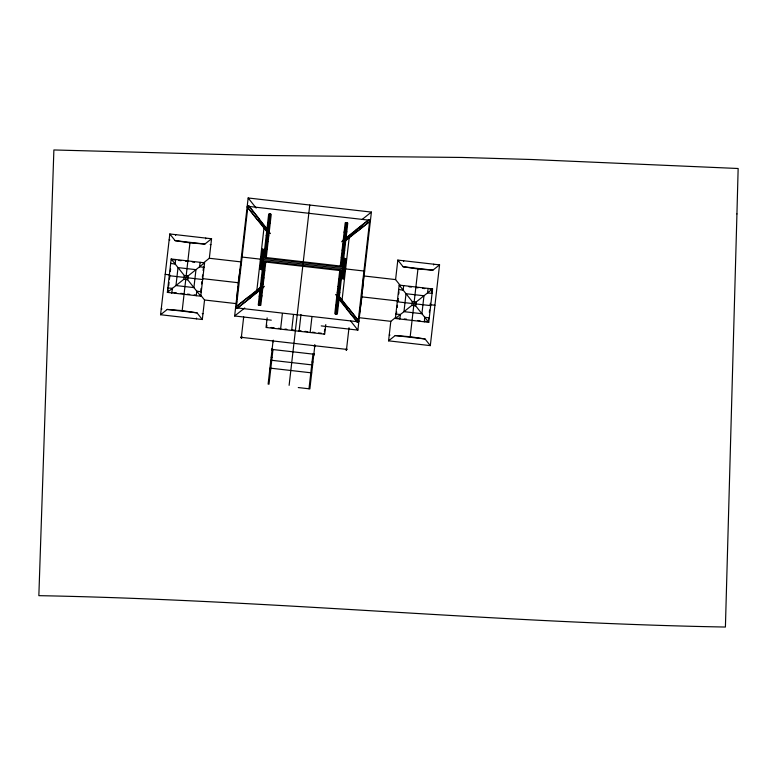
<?xml version="1.0" encoding="UTF-8"?>
<svg xmlns="http://www.w3.org/2000/svg" width="777" height="777" viewBox="0 0 777 777"><rect width="100%" height="100%" fill="white"/><g stroke="black" fill="none" stroke-linecap="round" stroke-linejoin="round"><path stroke-width="1.17" d="M240.278 268.861L238.17 282.711L236.859 299.009M359.411 314.209L361.965 296.882L363.044 282.915M196.328 295.707L196.717 291.132L201.262 291.793M403.613 285.615L403.224 290.19L398.679 289.53M236.393 303.652L236.626 301.33M363.277 280.594L363.743 275.952L395.59 279.594L400.378 285.625M200.437 294.833L204.545 300L202.311 319.512L160.577 314.734L169.823 233.974L211.558 238.753L209.324 258.265L203.292 263.053M167.356 292.385L171.183 258.994L204.574 262.82L200.757 296.212L167.356 292.385L183.838 279.293L187.665 279.73L200.757 296.212M167.987 291.89L168.201 289.976M168.677 285.868L169.056 282.498M169.444 279.108L169.833 275.757M170.348 271.28L170.6 269.017M175.592 235.363L175.67 234.644M171.746 292.89L171.814 292.327M175.505 260.052L175.573 259.499L175.223 264.083L170.678 263.422M183.838 279.293L184.275 275.476L171.183 258.994M202.311 319.512L197.018 312.849L182.187 310.615L189.947 242.871L204.895 244.056L211.558 238.753M187.665 279.73L188.102 275.913L204.574 262.82M200.126 262.879L200.184 262.315L199.495 266.861L204.069 267.239M196.464 318.842L196.542 318.123M205.623 238.801L205.711 238.083M200.816 290.685L201.078 288.403M201.593 283.945L201.845 281.692M202.36 277.214L202.622 274.961M203.127 270.503L203.516 267.142M271.299 320.182L234.644 315.986L238.015 286.509M238.83 279.429L248.154 197.98L371.396 212.092L362.063 293.541M236.286 307.818L247.912 206.303M243.687 316.899L241.346 337.335L346.523 349.378L348.999 327.739M256.837 290.452L264.131 226.729M259.013 305.312L263.947 262.189L263.238 261.587L258.265 304.963L260.023 305.429L260.819 305.254L265.792 261.878L263.947 262.189M264.539 257.012L269.483 213.889L270.493 214.005L271.231 214.355L266.268 257.721L264.539 257.012L263.714 257.43L268.677 214.054L269.483 213.889M260.023 305.429L264.957 262.305M265.549 257.129L270.493 214.005M267.142 317.89L266.045 327.467L324.689 334.178L325.786 324.601M266.608 327.525L266.88 325.136M273.057 340.967L268.123 384.1L268.997 384.207L272.97 349.533M280.594 329.127L282.381 313.568M291.666 330.4L293.453 314.831M289.122 385.353L309.77 205.041M299.067 331.245L300.99 314.481M310.149 332.517L311.927 316.948M308.993 388.782L312.956 354.108M314.811 345.746L309.868 388.888L298.271 387.558M324.096 334.11L324.155 333.566M324.407 331.721L324.679 329.322M335.547 314.073L340.481 270.959L339.772 270.357L334.8 313.733L336.558 314.19L337.354 314.025L342.327 270.649L340.481 270.959M341.074 265.773L346.018 222.649L347.018 222.766L347.766 223.116L342.803 266.492L342.084 265.889L340.248 266.2L345.211 222.824L346.018 222.649M336.558 314.19L341.492 271.066M342.084 265.889L347.018 222.766M342.035 300.204L349.329 236.48M321.222 325.903L357.876 330.099L361.256 300.621M395.59 279.594L397.824 260.091L439.559 264.87L430.312 345.619L388.578 340.841L390.812 321.328L395.979 317.23M395.367 318.492L399.184 285.101L432.575 288.927L428.758 322.319L395.367 318.492L411.839 305.41L415.666 305.847L428.758 322.319M396.678 311.936L396.416 314.219L395.862 314.112L400.446 314.462L399.786 319.007M397.193 307.478L397.445 305.225M397.96 300.748L398.222 298.494M398.727 294.036L398.989 291.754M403.593 261.48L403.671 260.761M403.506 286.169L403.574 285.606M411.839 305.41L412.276 301.583L399.184 285.101M388.578 340.841L395.24 335.547L410.188 336.723L417.948 268.978L403.117 266.754L397.824 260.091M415.666 305.847L416.103 302.02L432.575 288.927M433.634 264.918L433.712 264.199M428.477 319.803L428.7 317.871L429.254 317.929M429.331 312.296L429.594 310.033M430.108 305.565L430.361 303.312M431.623 292.298L431.847 290.365M240.724 265.384L241.171 261.917L209.324 258.265M171.785 292.89L172.445 288.345L167.871 287.966L168.424 288.063M428.156 288.422L427.496 292.968L432.07 293.347L431.517 293.25M241.249 338.17L241.598 336.694L242.065 337.024L241.822 338.073L240.685 337.257L241.598 336.694M272.97 341.793L273.31 340.326L272.397 340.889L273.533 341.705L273.31 340.326M271.999 350.262L272.338 348.786L272.814 349.126L272.572 350.174L271.426 349.359L272.338 348.786M348.523 308.168L358.828 321.144M248.679 205.759L258.994 218.735M357.352 322.319L358.45 321.425M266.977 231.818L247.173 206.896L248.65 205.72L267.715 229.73M258.964 218.706L257.488 219.872L247.203 206.935M160.577 314.734L167.24 309.44L182.187 310.615M260.625 287.286L235.703 307.08L236.868 308.556L263.626 287.296M248.873 297.008L260.829 287.509M249.66 297.999L260.693 289.238M262.539 287.772L264.374 286.315M234.644 315.986L244.726 307.974M362.228 219.376L371.396 212.092M342.404 240.783L369.162 219.522L370.338 220.998L345.415 240.792M341.666 241.764L343.502 240.307M345.338 238.84L356.371 230.079M369.124 219.551L356.148 229.866L357.352 231.313L370.289 221.027M359.537 228.37L362.325 226.156M345.211 240.569L357.167 231.07M348.552 308.207L347.076 309.382L357.721 322.018M417.948 268.978L432.896 270.163L439.559 264.87M264.724 248.562L266.569 248.281L267.278 248.863M264.772 270.746L263.947 271.154L262.218 270.454M341.258 257.333L342.094 256.925L343.813 257.624M341.307 279.516L339.471 279.798L338.753 279.225M265.549 241.356L268.104 241.647M263.947 277.952L261.393 277.661M342.084 250.126L344.638 250.417M340.481 286.723L337.927 286.431M314.714 345.066L313.957 345.823L314.714 346.581L315.248 345.289L314.714 345.066L314.714 346.581M313.743 353.535L312.985 354.293L314.277 354.827L314.277 353.749L313.743 353.535L313.743 355.05M346.425 348.698L345.891 349.99L347.183 349.456L346.425 348.698L346.425 350.213M266.22 235.509L268.774 235.8M342.754 244.269L345.309 244.561M263.277 283.809L260.722 283.518M339.811 292.57L337.257 292.278M267.706 222.523L270.27 222.814M344.24 231.284L346.795 231.575M344.124 232.342L344.93 232.168M261.111 295.911L261.917 295.736M261.791 296.795L259.236 296.503M338.325 305.555L335.771 305.264M249.106 206.449L369.745 220.26L358.129 321.775L237.48 307.954M262.305 249.398L264.025 249.602M344.269 258.79L345.979 258.984M344.23 259.062L345.95 259.256M262.247 249.932L263.966 250.126M344.201 259.314L345.92 259.508M169.153 239.821L169.872 239.908M210.169 244.522L210.888 244.609M344.143 259.858L345.862 260.052M169.823 233.974L175.116 240.637L204.895 244.056M262.16 250.718L263.879 250.913M344.114 260.101L345.833 260.295M403.117 266.754L432.896 270.163M344.094 260.256L345.814 260.45M262.102 251.194L263.821 251.389M344.065 260.577L345.775 260.771M263.791 251.612L262.063 251.505L263.772 251.767M344.036 260.8L345.746 261.091L344.017 260.955M262.024 251.894L263.743 252.098M343.978 261.286L345.697 261.48M261.995 252.107L263.714 252.311M343.958 261.49L345.668 261.694M261.936 252.671L263.665 252.719M343.89 262.053L345.629 262.111M261.927 252.739L263.636 252.952M343.89 262.072L345.6 262.325M261.82 253.681L263.539 253.875M343.774 263.073L345.493 263.267M261.732 254.4L263.452 254.594M343.696 263.782L345.415 263.986M261.664 255.031L263.384 255.225M343.619 264.413L345.338 264.607M261.645 255.215L263.354 255.41M343.599 264.598L345.318 264.802M261.587 255.682L263.306 255.876M343.551 265.064L345.26 265.268M261.558 255.963L263.277 256.157M343.512 265.355L345.231 265.549M261.499 256.439L263.218 256.633M343.463 265.831L345.173 266.025M261.422 257.158L263.141 257.352M343.376 266.54L345.095 266.734M261.334 257.915L263.053 258.11M263.452 258.139L342.89 267.23M343.288 267.298L345.007 267.502M261.257 258.605L262.976 258.799M343.211 267.987L344.93 268.182M261.218 258.887L262.947 258.994M343.191 268.182L344.901 268.473M241.404 256.983L364.636 271.095M261.14 259.615L262.859 259.809M343.084 269.085L344.813 269.192M261.101 259.897L262.82 260.091M343.065 269.279L344.784 269.483M261.023 260.577L262.743 260.781M263.141 260.849L342.579 269.94M342.987 269.969L344.706 270.163M260.936 261.344L262.655 261.538M342.9 270.726L344.619 270.92M260.858 262.053L262.577 262.257M342.812 271.445L344.532 271.639M260.8 262.529L262.519 262.733M342.764 271.921L344.483 272.115M260.771 262.811L262.49 263.014M342.725 272.203L344.444 272.397M260.742 263.112L262.461 263.257M342.706 272.445L344.415 272.698M260.722 263.277L262.432 263.481M342.676 272.669L344.396 272.863M260.693 263.471L262.412 263.665M342.657 272.853L344.376 273.048M260.625 264.093L262.344 264.297M342.579 273.485L344.298 273.679M260.538 264.811L262.257 265.015M342.502 274.203L344.221 274.398M260.48 265.365L262.199 265.559M342.453 274.621L344.153 274.951M260.431 265.812L262.14 266.025M342.395 275.136L344.104 275.388M260.412 265.977L262.131 266.171M342.366 275.359L344.085 275.553M260.373 266.278L262.092 266.472M342.336 275.66L344.056 275.854M260.363 266.385L262.082 266.589M342.317 275.777L344.036 275.961M260.334 266.598L262.053 266.793M342.298 275.981L344.017 276.185M260.305 266.929L262.014 267.181M342.259 276.311L343.968 276.573M260.285 267.084L262.004 267.278M342.239 276.466L343.958 276.661M260.256 267.307L261.975 267.502M342.22 276.69L343.929 276.884M260.217 267.628L261.936 267.822M260.198 267.783L261.917 267.978M342.162 277.166L343.881 277.36M260.178 268.026L261.888 268.23M260.11 268.57L261.83 268.764M342.074 277.952L343.784 278.147M260.081 268.823L261.8 269.027M342.045 278.215L343.755 278.409M260.052 269.095L261.771 269.289M342.006 278.477L343.725 278.681M171.678 259.615L174.553 259.945M178.827 260.441L181.099 260.693M185.567 261.208L187.82 261.47M192.288 261.975L194.561 262.238M409.081 286.8L411.344 287.063M415.821 287.577L418.065 287.83M422.533 288.345L424.805 288.607M430.04 289.209L431.954 289.423M170.678 263.384L171.241 263.452M398.688 289.491L399.242 289.559M184.275 275.476L188.102 275.913M412.276 301.583L416.103 302.02M165.2 274.359L169.833 274.883M202.651 278.642L238.17 282.711M361.965 296.882L398.669 301.087M430.303 304.71L434.935 305.244M169.269 275.689L202.661 279.516M397.27 301.797L430.662 305.623M200.699 291.763L201.253 291.822M174.009 292.579L176.292 292.842M180.75 293.356L183.003 293.609M187.48 294.124L189.734 294.386M194.192 294.891L196.474 295.153M397.873 318.22L399.815 318.444M404.263 318.949L406.526 319.211M417.715 320.493L419.988 320.746M427.311 321.591L424.427 321.26L424.368 321.814L424.718 317.239L429.263 317.9M204.545 300L236.441 303.652M358.916 317.676L390.812 321.328M167.24 309.44L197.018 312.849M395.24 335.547L425.019 338.957L430.312 345.619M161.247 308.887L161.966 308.964M202.263 313.578L202.982 313.665M389.248 334.994L389.967 335.072M271.095 327.486L274.087 327.836M278.37 328.321L280.652 328.584M284.926 329.069L286.81 329.293M291.734 329.856L294.512 330.167M299.135 330.701L301.126 330.924M305.002 331.371L307.731 331.682M312.325 332.206L314.87 332.498M318.531 332.925L321.387 333.246M272.096 349.436L313.84 354.215M271.192 357.274L272.076 357.371M312.063 361.946L312.946 362.053M270.862 360.198L312.607 364.976M270.668 361.839L271.552 361.936M311.538 366.521L312.422 366.618M269.949 368.104L311.703 372.882M269.794 369.531L270.668 369.638M310.654 374.213L311.538 374.31M175.116 240.637L189.947 242.871M425.019 338.957L410.188 336.723M345.93 232.284L346.678 232.634M259.363 295.445L260.101 295.794M249.893 298.213L236.917 308.527M235.742 307.051L248.718 296.736M369.405 219.93L369.988 220.668M339.063 296.26L358.857 321.183L357.391 322.358L338.316 298.358M338.811 296.445L348.31 308.401M341.899 301.35L343.376 303.205M335.625 294.473L337.092 296.309M338.549 298.154L347.319 309.188M350.602 320.94L357.876 330.099M248.154 197.98L256.167 208.061M258.722 218.891L270.406 233.605M260.353 221.969L262.548 224.738M257.731 219.677L267.23 231.633M248.679 296.775L249.854 298.242M736.936 213.937L725.407 627.039C496.241 622.94 268.007 599.922 38.85 595.658L53.885 149.961L255.915 155.39L461.936 157.449L531.798 159.518L738.15 168.502L736.936 213.937M178.02 267.599L175.971 285.547L193.91 287.607L195.969 269.658L178.02 267.599M262.325 249.232L260.033 269.26L261.752 269.464L264.044 249.427L262.325 249.232M263.549 257.255L263.044 261.732L342.482 270.823L342.997 266.356L263.549 257.255M344.289 258.624L341.987 278.652L343.706 278.846L345.998 258.819L344.289 258.624M406.021 293.716L403.972 311.655L421.911 313.714L423.97 295.765L406.021 293.716"/></g></svg>
